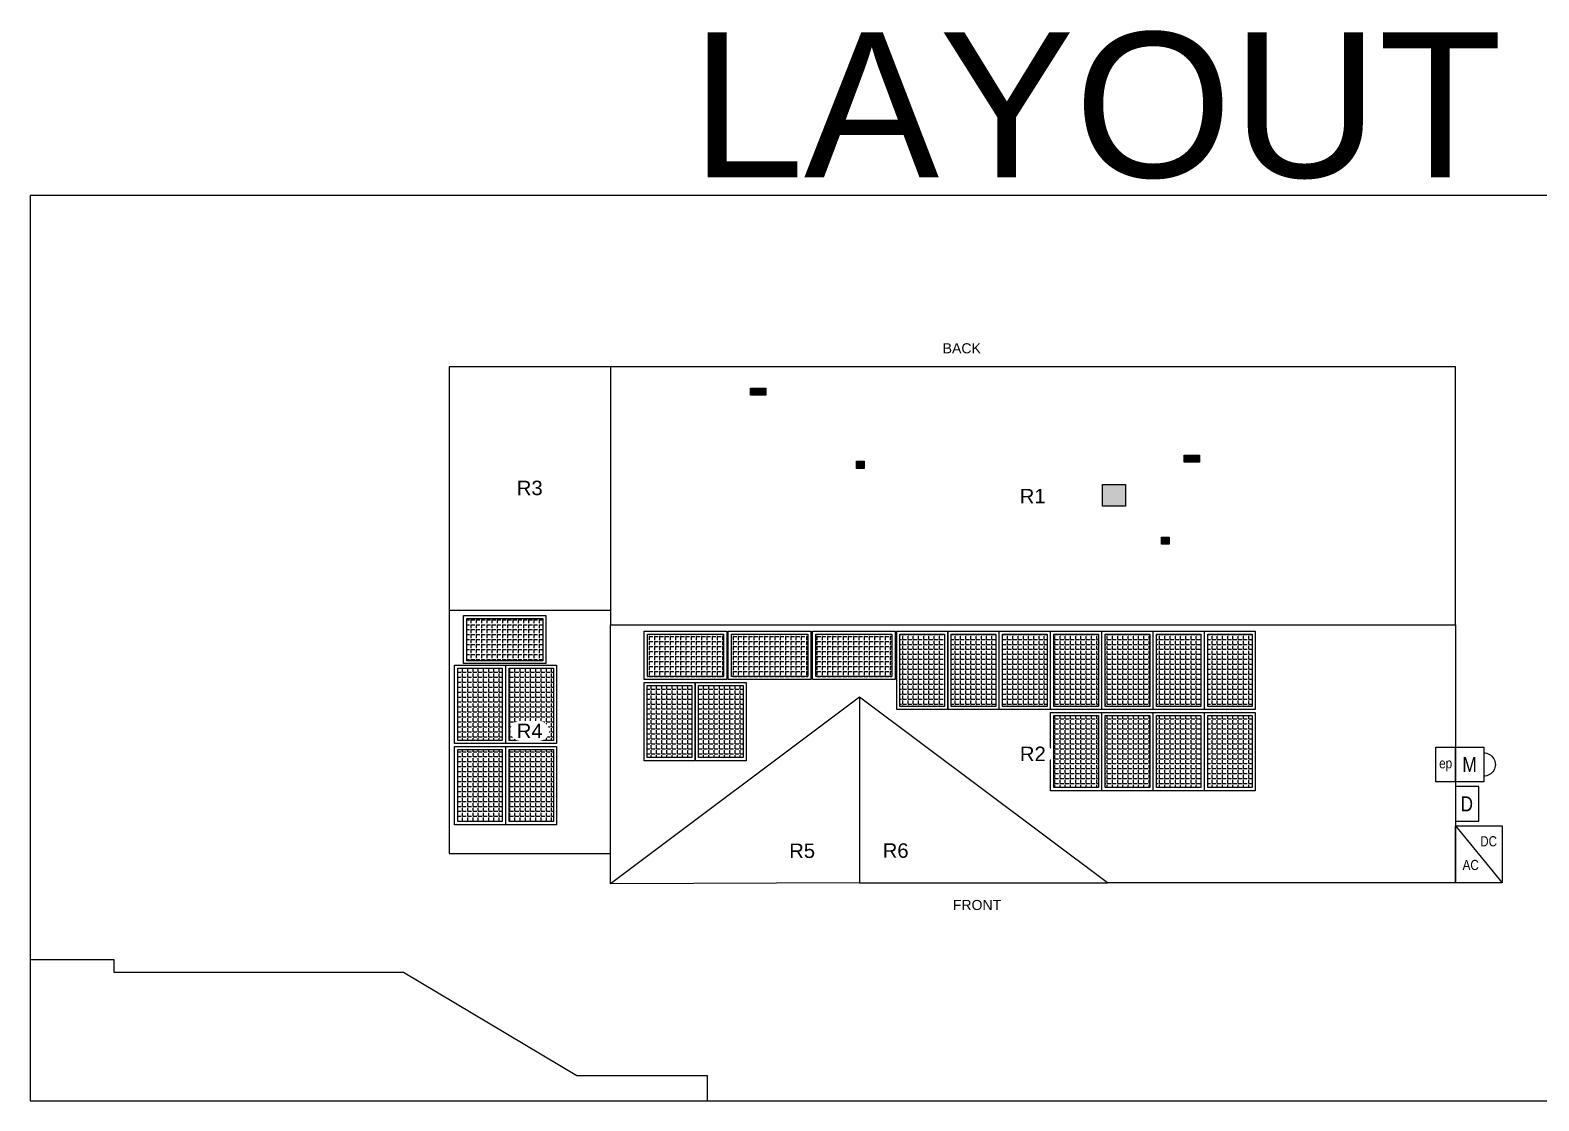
# Model space of a CAD drawing. Header units: feet. Extents: x -13431 to 10292, y 13448 to 29871.
# Drawn here: x 5102 to 6290, y 14572 to 15415 of the extents above; entities that cross this region are included whole.
import ezdxf
from ezdxf.enums import TextEntityAlignment as Align

# ---------------------------------------------------------------- set-up
doc = ezdxf.new("R2010")
doc.units = ezdxf.units.FT
doc.header["$MEASUREMENT"] = 0
doc.set_wipeout_variables(frame=1)
for name, color, linetype in [('E - MODULE', 7, 'Continuous'), ('MODULE FRAME', 9, 'Continuous'), ('MODULE HATCH', 7, 'Continuous'), ('N - ROOF NUMBERS', 7, 'Continuous'), ('R - ROOF LINES', 7, 'Continuous'), ('Z - TITLEBLOCK TXT', 7, 'Continuous')]:
    doc.layers.add(name, color=color, linetype=linetype)
doc.layers.add('LOCKED (NO PRINT)', color=7, linetype='Continuous', plot=False)
doc.styles.add('PAPER SPACE TXT', font='technic_.ttf', dxfattribs={"height": 0.125})
doc.styles.add('TITLE BBLOCK TEXT', font='ARIALUNI.TTF')

# ---------------------------------------------------------------- blocks, each defined once
blk = doc.blocks.new('ROOF4_ID')
at = {"color": 3}
blk.add_wipeout([(-7.3, -7.1), (-5.7, -7.1), (-4.2, -7.1), (-2.6, -7.1), (-1, -7.1), (0.6, -7.1), (2.1, -7.1), (3.7, -7.1), (5.3, -7.1), (6.9, -7.1), (8.4, -7), (9.9, -6.6), (11.4, -5.9), (12.6, -5), (13.7, -3.8), (14.5, -2.5), (15, -1), (15.2, 0.6), (15, 2.1), (14.6, 3.6), (13.9, 5), (12.9, 6.3), (11.7, 7.3), (10.4, 8), (8.9, 8.5), (7.3, 8.7), (5.7, 8.7), (4.2, 8.7), (2.6, 8.7), (1, 8.7), (-0.6, 8.7), (-2.1, 8.7), (-3.7, 8.7), (-5.3, 8.7), (-6.9, 8.7), (-8.4, 8.6), (-9.9, 8.2), (-11.4, 7.5), (-12.6, 6.6), (-13.7, 5.4), (-14.5, 4.1), (-15, 2.6), (-15.2, 1), (-15, -0.6), (-14.6, -2.1), (-13.9, -3.5), (-12.9, -4.7), (-11.7, -5.7), (-10.4, -6.5), (-8.9, -6.9)], dxfattribs=at)
at = {"layer": 'Z - TITLEBLOCK TXT', "color": 7, "style": 'TITLE BBLOCK TEXT'}
blk.add_text('R4', height=11.4, rotation=359.9886, dxfattribs=at).set_placement((0, 0.8), align=Align.MIDDLE_CENTER)
blk = doc.blocks.new('ROOF6_ID')
at = {"color": 3}
blk.add_wipeout([(-7.3, -6.7), (-5.7, -6.7), (-4.2, -6.7), (-2.6, -6.7), (-1, -6.7), (0.6, -6.7), (2.1, -6.7), (3.7, -6.7), (5.3, -6.7), (6.9, -6.7), (8.4, -6.6), (9.9, -6.3), (11.4, -5.6), (12.6, -4.6), (13.7, -3.5), (14.5, -2.1), (15, -0.6), (15.2, 0.9), (15, 2.5), (14.6, 4), (13.9, 5.4), (12.9, 6.6), (11.7, 7.6), (10.4, 8.4), (8.9, 8.9), (7.3, 9), (5.7, 9), (4.2, 9), (2.6, 9), (1, 9), (-0.6, 9), (-2.1, 9), (-3.7, 9), (-5.3, 9), (-6.9, 9), (-8.4, 8.9), (-9.9, 8.5), (-11.4, 7.9), (-12.6, 6.9), (-13.7, 5.8), (-14.5, 4.4), (-15, 2.9), (-15.2, 1.4), (-15, -0.2), (-14.6, -1.7), (-13.9, -3.1), (-12.9, -4.3), (-11.7, -5.3), (-10.4, -6.1), (-8.9, -6.6)], dxfattribs=at)
at = {"layer": 'Z - TITLEBLOCK TXT', "color": 7, "style": 'TITLE BBLOCK TEXT'}
blk.add_text('R6', height=11.4, rotation=359.9886, dxfattribs=at).set_placement((0, 1.1), align=Align.MIDDLE_CENTER)
blk = doc.blocks.new('ROOF5_ID')
at = {"color": 3}
blk.add_wipeout([(-7.3, -6.7), (-5.7, -6.7), (-4.2, -6.7), (-2.6, -6.7), (-1, -6.7), (0.6, -6.7), (2.1, -6.7), (3.7, -6.7), (5.3, -6.7), (6.9, -6.7), (8.4, -6.6), (9.9, -6.3), (11.4, -5.6), (12.6, -4.6), (13.7, -3.5), (14.5, -2.1), (15, -0.6), (15.2, 0.9), (15, 2.5), (14.6, 4), (13.9, 5.4), (12.9, 6.6), (11.7, 7.6), (10.4, 8.4), (8.9, 8.9), (7.3, 9), (5.7, 9), (4.2, 9), (2.6, 9), (1, 9), (-0.6, 9), (-2.1, 9), (-3.7, 9), (-5.3, 9), (-6.9, 9), (-8.4, 8.9), (-9.9, 8.5), (-11.4, 7.9), (-12.6, 6.9), (-13.7, 5.8), (-14.5, 4.4), (-15, 2.9), (-15.2, 1.4), (-15, -0.2), (-14.6, -1.7), (-13.9, -3.1), (-12.9, -4.3), (-11.7, -5.3), (-10.4, -6.1), (-8.9, -6.6)], dxfattribs=at)
at = {"layer": 'Z - TITLEBLOCK TXT', "color": 7, "style": 'TITLE BBLOCK TEXT'}
blk.add_text('R5', height=11.4, rotation=359.9886, dxfattribs=at).set_placement((0, 1.1), align=Align.MIDDLE_CENTER)
blk = doc.blocks.new('ROOF3_ID')
at = {"color": 3}
blk.add_wipeout([(-7.3, -7.4), (-5.7, -7.4), (-4.2, -7.4), (-2.6, -7.4), (-1, -7.4), (0.6, -7.4), (2.1, -7.4), (3.7, -7.4), (5.3, -7.4), (6.9, -7.4), (8.4, -7.3), (9.9, -7), (11.4, -6.3), (12.6, -5.3), (13.7, -4.2), (14.5, -2.8), (15, -1.3), (15.2, 0.2), (15, 1.8), (14.6, 3.3), (13.9, 4.7), (12.9, 5.9), (11.7, 6.9), (10.4, 7.7), (8.9, 8.2), (7.3, 8.3), (5.7, 8.3), (4.2, 8.3), (2.6, 8.3), (1, 8.3), (-0.6, 8.3), (-2.1, 8.3), (-3.7, 8.3), (-5.3, 8.3), (-6.9, 8.3), (-8.4, 8.2), (-9.9, 7.9), (-11.4, 7.2), (-12.6, 6.2), (-13.7, 5.1), (-14.5, 3.7), (-15, 2.2), (-15.2, 0.7), (-15, -0.9), (-14.6, -2.4), (-13.9, -3.8), (-12.9, -5), (-11.7, -6), (-10.4, -6.8), (-8.9, -7.3)], dxfattribs=at)
at = {"layer": 'Z - TITLEBLOCK TXT', "color": 7, "style": 'TITLE BBLOCK TEXT'}
blk.add_text('R3', height=11.4, rotation=359.9886, dxfattribs=at).set_placement((0, 0.5), align=Align.MIDDLE_CENTER)
blk = doc.blocks.new('ROOF2_ID')
at = {"color": 3}
blk.add_wipeout([(-7.3, -7.8), (-5.7, -7.8), (-4.2, -7.8), (-2.6, -7.8), (-1, -7.8), (0.6, -7.8), (2.1, -7.8), (3.7, -7.8), (5.3, -7.8), (6.9, -7.8), (8.4, -7.7), (9.9, -7.3), (11.4, -6.6), (12.6, -5.7), (13.7, -4.5), (14.5, -3.2), (15, -1.7), (15.2, -0.1), (15, 1.5), (14.6, 3), (13.9, 4.4), (12.9, 5.6), (11.7, 6.6), (10.4, 7.4), (8.9, 7.8), (7.3, 8), (5.7, 8), (4.2, 8), (2.6, 8), (1, 8), (-0.6, 8), (-2.1, 8), (-3.7, 8), (-5.3, 8), (-6.9, 8), (-8.4, 7.9), (-9.9, 7.5), (-11.4, 6.8), (-12.6, 5.9), (-13.7, 4.7), (-14.5, 3.4), (-15, 1.9), (-15.2, 0.3), (-15, -1.2), (-14.6, -2.7), (-13.9, -4.1), (-12.9, -5.4), (-11.7, -6.4), (-10.4, -7.1), (-8.9, -7.6)], dxfattribs=at)
at = {"layer": 'Z - TITLEBLOCK TXT', "style": 'TITLE BBLOCK TEXT'}
blk.add_text('R2', height=11.4, rotation=359.9886, dxfattribs=at).set_placement((0, 0.1), align=Align.MIDDLE_CENTER)
blk = doc.blocks.new('ROOF1_ID')
at = {"color": 3}
blk.add_wipeout([(-7.5, -8.1), (-5.9, -8.1), (-4.4, -8.1), (-2.8, -8.1), (-1.2, -8.1), (0.3, -8.1), (1.9, -8.1), (3.5, -8.1), (5.1, -8.1), (6.6, -8.1), (8.2, -8), (9.7, -7.6), (11.1, -7), (12.4, -6), (13.4, -4.9), (14.2, -3.5), (14.7, -2), (14.9, -0.5), (14.8, 1.1), (14.4, 2.6), (13.7, 4), (12.7, 5.2), (11.5, 6.3), (10.1, 7), (8.6, 7.5), (7.1, 7.6), (5.5, 7.6), (3.9, 7.6), (2.4, 7.6), (0.8, 7.6), (-0.8, 7.6), (-2.4, 7.6), (-3.9, 7.6), (-5.5, 7.6), (-7.1, 7.6), (-8.6, 7.5), (-10.2, 7.2), (-11.6, 6.5), (-12.8, 5.6), (-13.9, 4.4), (-14.7, 3), (-15.2, 1.5), (-15.4, 0), (-15.3, -1.6), (-14.8, -3.1), (-14.1, -4.5), (-13.2, -5.7), (-12, -6.7), (-10.6, -7.5), (-9.1, -7.9)], dxfattribs=at)
at = {"layer": 'Z - TITLEBLOCK TXT', "color": 7, "style": 'TITLE BBLOCK TEXT'}
blk.add_text('R1', height=11.4, rotation=359.9886, dxfattribs=at).set_placement((-0.2, -0.2), align=Align.MIDDLE_CENTER)
blk = doc.blocks.new('genesis_module')
at = {"layer": 'MODULE HATCH'}
h = blk.add_hatch(dxfattribs=at)
h.set_pattern_fill('ANGLE', color=9, scale=15)
h.set_pattern_definition([(0, (1.7324, 8.3642), (0, 4.125), [3, -1.125]), (90, (1.7324, 8.3642), (-4.125, 3e-16), [3, -1.125])])
h.paths.add_polyline_path([(-17.5, 30), (-17.5, -29.9), (17.6, -29.9), (17.6, 30)])
at = {"color": 4}
blk.add_lwpolyline([(-20, 32.5), (20, 32.5), (20, -32.5), (-20, -32.5)], close=True, dxfattribs=at)
at = {"layer": 'MODULE FRAME', "color": 7, "linetype": 'Continuous', "flags": 128}
blk.add_lwpolyline([(20, -32.5), (-20, -32.5), (-20, 32.5), (20, 32.5)], close=True, dxfattribs=at)
at = {"layer": 'MODULE FRAME', "color": 8, "linetype": 'Continuous', "flags": 128}
blk.add_lwpolyline([(17.6, -29.9), (-17.5, -29.9), (-17.5, 30), (17.6, 30)], close=True, dxfattribs=at)

msp = doc.modelspace()

# ---------------------------------------------------------------- hatches: boundary and pattern name
h = msp.add_hatch(color=3)
h.dxf.hatch_style = 1
h.paths.add_polyline_path([(5681.37, 15133.3), (5681.37, 15127.61), (5669.37, 15127.61), (5669.37, 15133.3)])
h = msp.add_hatch(color=3)
h.dxf.hatch_style = 1
h.paths.add_polyline_path([(6010.54, 15080.57), (6022.54, 15080.57), (6022.54, 15074.88), (6010.54, 15074.88)], flags=17)
h.paths.add_polyline_path([(6010.54, 15080.57), (6022.54, 15080.57), (6022.54, 15074.88), (6022.54, 15080.57), (6010.54, 15080.57), (6010.54, 15074.88)], flags=17)
h = msp.add_hatch(color=3)
h.dxf.hatch_style = 1
h.paths.add_polyline_path([(5752.61, 15075.72), (5758.61, 15075.72), (5758.61, 15070.03), (5752.61, 15070.03)], flags=17)
h.paths.add_polyline_path([(5752.61, 15075.72), (5758.61, 15075.72), (5758.61, 15070.03), (5758.61, 15075.72), (5752.61, 15075.72), (5752.61, 15070.03)], flags=17)
h = msp.add_hatch(color=3)
h.dxf.hatch_style = 1
h.paths.add_polyline_path([(5946.34, 15057.37), (5964.34, 15057.37), (5964.34, 15040.3), (5946.34, 15040.3)], flags=17)
h.paths.add_polyline_path([(5946.34, 15057.37), (5964.34, 15057.37), (5964.34, 15040.3), (5964.34, 15057.37), (5946.34, 15057.37), (5946.34, 15040.3)], flags=17)
h = msp.add_hatch(color=3)
h.dxf.hatch_style = 1
h.paths.add_polyline_path([(5998.67, 15016), (5998.67, 15010.3), (5992.67, 15010.3), (5992.67, 15016)])

# ---------------------------------------------------------------- linework, layer by layer
at = {"color": 1, "elevation": 167.72}
for points in [[(6224.11, 14850.48), (6224.11, 14823.28), (6208.57, 14823.28), (6208.57, 14850.48)], [(6224.12, 14819.57), (6224.12, 14792.37), (6242.39, 14792.37), (6242.39, 14819.58)]]:
    msp.add_lwpolyline(points, close=True, dxfattribs=at)
at = {"color": 1, "elevation": 167.72, "flags": 128}
msp.add_lwpolyline([(6246.28, 14827.7), (6246.28, 14823.27), (6224.11, 14823.28), (6224.11, 14850.48), (6246.28, 14850.48), (6246.28, 14846.06, -1.0000863), (6246.28, 14827.7), (6246.28, 14827.7), (6246.28, 14823.27), (6224.11, 14823.28), (6224.11, 14850.48), (6246.28, 14850.48), (6246.28, 14827.7)], format="xyb", dxfattribs=at)
msp.add_lwpolyline([(6224.11, 14788.67), (6260.7, 14788.67), (6260.7, 14743.76), (6224.11, 14743.76), (6224.11, 14788.67), (6260.7, 14743.76)], dxfattribs=at)
at = {"layer": 'LOCKED (NO PRINT)', "color": 7}
msp.add_lwpolyline([(6525.96, 15284.97), (5102.35, 15284.97), (5102.35, 14572.11), (6525.96, 14572.11)], close=True, dxfattribs=at)
msp.add_lwpolyline([(5102.35, 14683.33), (5168.06, 14683.33), (5168.06, 14673.33), (5396.11, 14673.33), (5532.65, 14592.13), (5635.17, 14592.13), (5635.17, 14572.11)], dxfattribs=at)
at = {"layer": 'R - ROOF LINES', "color": 3}
for p, q in [((5432.04, 15149.97, 121.45), (5432.04, 14958.37, 185.31)), ((5558.99, 15149.97, 121.45), (5432.04, 15149.97, 121.45)), ((6224.11, 15149.97, 132.11), (5558.99, 15149.97, 132.11)), ((5558.99, 15149.97, 132.11), (5558.99, 14946.82, 199.83)), ((5558.99, 15149.97, 121.45), (5558.99, 14958.37, 185.31)), ((6224.11, 14946.82, 199.83), (6224.11, 15149.97, 132.11)), ((5669.37, 15133.3, 137.67), (5681.37, 15133.3, 137.67)), ((5669.37, 15127.61, 139.57), (5669.37, 15133.3, 137.67)), ((5669.37, 15133.3, 153.62), (5681.37, 15133.3, 153.62)), ((5669.37, 15127.61, 153.62), (5669.37, 15133.3, 153.62)), ((5669.37, 15133.3, 137.67), (5669.37, 15133.3, 153.62)), ((5681.37, 15127.61, 139.57), (5669.37, 15127.61, 139.57)), ((5681.37, 15127.61, 153.62), (5669.37, 15127.61, 153.62)), ((5669.37, 15127.61, 139.57), (5669.37, 15127.61, 153.62)), ((5681.37, 15133.3, 137.67), (5681.37, 15127.61, 139.57)), ((5681.37, 15133.3, 153.62), (5681.37, 15127.61, 153.62)), ((5681.37, 15133.3, 137.67), (5681.37, 15133.3, 153.62)), ((5681.37, 15127.61, 139.57), (5681.37, 15127.61, 153.62)), ((6010.54, 15080.57, 155.24), (6022.54, 15080.57, 155.24)), ((6010.54, 15074.88, 157.14), (6010.54, 15080.57, 155.24)), ((6010.54, 15080.57, 171.19), (6022.54, 15080.57, 171.19)), ((6010.54, 15074.88, 171.19), (6010.54, 15080.57, 171.19)), ((6010.54, 15080.57, 155.24), (6010.54, 15080.57, 171.19)), ((6022.54, 15080.57, 155.24), (6022.54, 15074.88, 157.14)), ((6022.54, 15080.57, 171.19), (6022.54, 15074.88, 171.19)), ((6022.54, 15080.57, 155.24), (6022.54, 15080.57, 171.19)), ((5752.61, 15075.72, 156.86), (5758.61, 15075.72, 156.86)), ((5752.61, 15070.03, 158.76), (5752.61, 15075.72, 156.86)), ((5752.61, 15075.72, 172.81), (5758.61, 15075.72, 172.81)), ((5752.61, 15070.03, 172.81), (5752.61, 15075.72, 172.81)), ((5752.61, 15075.72, 156.86), (5752.61, 15075.72, 172.81)), ((5758.61, 15070.03, 158.76), (5752.61, 15070.03, 158.76)), ((5758.61, 15070.03, 172.81), (5752.61, 15070.03, 172.81)), ((5752.61, 15070.03, 158.76), (5752.61, 15070.03, 172.81)), ((5758.61, 15075.72, 156.86), (5758.61, 15070.03, 158.76)), ((5758.61, 15075.72, 172.81), (5758.61, 15070.03, 172.81)), ((5758.61, 15075.72, 156.86), (5758.61, 15075.72, 172.81)), ((5758.61, 15070.03, 158.76), (5758.61, 15070.03, 172.81)), ((6022.54, 15074.88, 157.14), (6010.54, 15074.88, 157.14)), ((6022.54, 15074.88, 171.19), (6010.54, 15074.88, 171.19)), ((6010.54, 15074.88, 157.14), (6010.54, 15074.88, 171.19)), ((6022.54, 15074.88, 157.14), (6022.54, 15074.88, 171.19)), ((5946.34, 15057.37, 162.98), (5964.34, 15057.37, 162.98)), ((5946.34, 15040.3, 168.67), (5946.34, 15057.37, 162.98)), ((5946.34, 15057.37, 219.82), (5964.34, 15057.37, 219.82)), ((5946.34, 15040.3, 219.82), (5946.34, 15057.37, 219.82)), ((5946.34, 15057.37, 162.98), (5946.34, 15057.37, 219.82)), ((5964.34, 15057.37, 162.98), (5964.34, 15040.3, 168.67)), ((5964.34, 15057.37, 219.82), (5964.34, 15040.3, 219.82)), ((5964.34, 15057.37, 162.98), (5964.34, 15057.37, 219.82)), ((5964.34, 15040.3, 168.67), (5946.34, 15040.3, 168.67)), ((5964.34, 15040.3, 219.82), (5946.34, 15040.3, 219.82)), ((5946.34, 15040.3, 168.67), (5946.34, 15040.3, 219.82)), ((5964.34, 15040.3, 168.67), (5964.34, 15040.3, 219.82)), ((5992.67, 15016, 176.77), (5998.67, 15016, 176.77)), ((5992.67, 15010.3, 178.67), (5992.67, 15016, 176.77)), ((5992.67, 15016, 192.72), (5998.67, 15016, 192.72)), ((5992.67, 15010.3, 192.72), (5992.67, 15016, 192.72)), ((5992.67, 15016, 176.77), (5992.67, 15016, 192.72)), ((5998.67, 15010.3, 178.67), (5992.67, 15010.3, 178.67)), ((5998.67, 15010.3, 192.72), (5992.67, 15010.3, 192.72)), ((5992.67, 15010.3, 178.67), (5992.67, 15010.3, 192.72)), ((5998.67, 15016, 176.77), (5998.67, 15010.3, 178.67)), ((5998.67, 15016, 192.72), (5998.67, 15010.3, 192.72)), ((5998.67, 15016, 176.77), (5998.67, 15016, 192.72)), ((5998.67, 15010.3, 178.67), (5998.67, 15010.3, 192.72)), ((5432.04, 14958.37, 185.31), (5432.04, 14766.76, 121.45)), ((5432.04, 14958.37, 185.31), (5558.99, 14958.37, 185.31)), ((5558.99, 14958.37, 185.31), (5558.99, 14946.82, 181.46)), ((5558.99, 14766.76, 121.45), (5558.99, 14946.82, 181.46)), ((5558.99, 14742.93, 131.87), (5558.99, 14946.82, 199.83)), ((5558.99, 14946.82, 199.83), (6224.11, 14946.82, 199.83)), ((6224.11, 14946.82, 199.83), (6224.11, 14743.66, 132.11)), ((5755.1, 14890.01, 180.89), (5558.99, 14742.93, 131.87)), ((5755.1, 14890.01, 180.89), (5755.1, 14743.66, 180.89)), ((5950.23, 14743.66, 132.11), (5755.1, 14890.01, 180.89)), ((5432.04, 14766.76, 121.45), (5558.99, 14766.76, 121.45)), ((5755.1, 14743.66, 180.89), (5558.99, 14742.93, 131.87)), ((5755.1, 14743.66, 180.89), (5950.23, 14743.66, 132.11)), ((6224.11, 14743.66, 132.11), (5950.23, 14743.66, 132.11))]:
    msp.add_line(p, q, dxfattribs=at)

# ---------------------------------------------------------------- block references
at = {"layer": 'E - MODULE', "color": 3, "extrusion": (1.11022e-16, -0.316146, 0.948711), "rotation": 270}
for p in [(5475.81, 14225.42, -4553.22), (5618.02, 14218.13, -4535.8), (5684.28, 14218.13, -4535.8), (5750.53, 14218.13, -4535.8)]:
    msp.add_blockref('genesis_module', p, dxfattribs=at)
at = {"layer": 'E - MODULE', "color": 3, "extrusion": (6.93889e-17, -0.316146, 0.948711)}
for p in [(5804.33, 14205.64, -4535.8), (5844.7, 14205.64, -4535.8), (5885.07, 14205.64, -4535.8), (5925.44, 14205.64, -4535.8), (5965.81, 14205.64, -4535.8), (6006.18, 14205.64, -4535.8), (6046.55, 14205.64, -4535.8), (5456.33, 14171.57, -4553.22), (5496.7, 14171.57, -4553.22), (5605.56, 14163.21, -4535.8), (5645.93, 14163.21, -4535.8), (5925.44, 14138.3, -4535.8), (5965.81, 14138.3, -4535.8), (6006.18, 14138.3, -4535.8), (6046.55, 14138.3, -4535.8), (5456.33, 14104.23, -4553.23), (5496.7, 14104.23, -4553.23)]:
    msp.add_blockref('genesis_module', p, dxfattribs=at)

# ---------------------------------------------------------------- texts
at = {"color": 1, "style": 'PAPER SPACE TXT'}
for s, height, p in [('M', 11.88, (6235.2, 14836.88, 167.72)), ('DC', 7.986, (6250.18, 14776.48, 167.72)), ('AC', 7.986, (6236.06, 14757.84, 167.72))]:
    msp.add_text(s, height=height, dxfattribs=at).set_placement(p, align=Align.MIDDLE_CENTER)
for s, height, rotation, p in [('ep', 7.986, 359.99858, (6216.34, 14837.88, 167.72)), ('D', 11.88, 0.00545, (6232.96, 14805.88, 167.72))]:
    msp.add_text(s, height=height, rotation=rotation, dxfattribs=at).set_placement(p, align=Align.MIDDLE_CENTER)
at = {"layer": 'LOCKED (NO PRINT)', "color": 7, "style": 'TITLE BBLOCK TEXT'}
msp.add_text('LAYOUT', height=114.235, rotation=359.98856, dxfattribs=at).set_placement((5622.56, 15299.21))
at = {"layer": 'Z - TITLEBLOCK TXT', "color": 7, "style": 'TITLE BBLOCK TEXT'}
for s, p in [('BACK', (5820.46, 15160.66)), ('FRONT', (5828.48, 14722.36))]:
    msp.add_text(s, height=7.925, rotation=359.98856, dxfattribs=at).set_placement(p)

# ---------------------------------------------------------------- next in the draw order: block references
at = {"layer": 'N - ROOF NUMBERS', "color": 3}
for name, p in [('ROOF3_ID', (5495.51, 15054.17, 1060.17)), ('ROOF1_ID', (5891.55, 15048.39, 1060.17)), ('ROOF4_ID', (5495.51, 14862.56, 1060.17)), ('ROOF2_ID', (5891.46, 14845.22, 1060.17)), ('ROOF5_ID', (5709.9, 14767.92, 612.86)), ('ROOF6_ID', (5783.5, 14768.06, 493.66))]:
    msp.add_blockref(name, p, dxfattribs=at)

doc.saveas('drawing.dxf')
